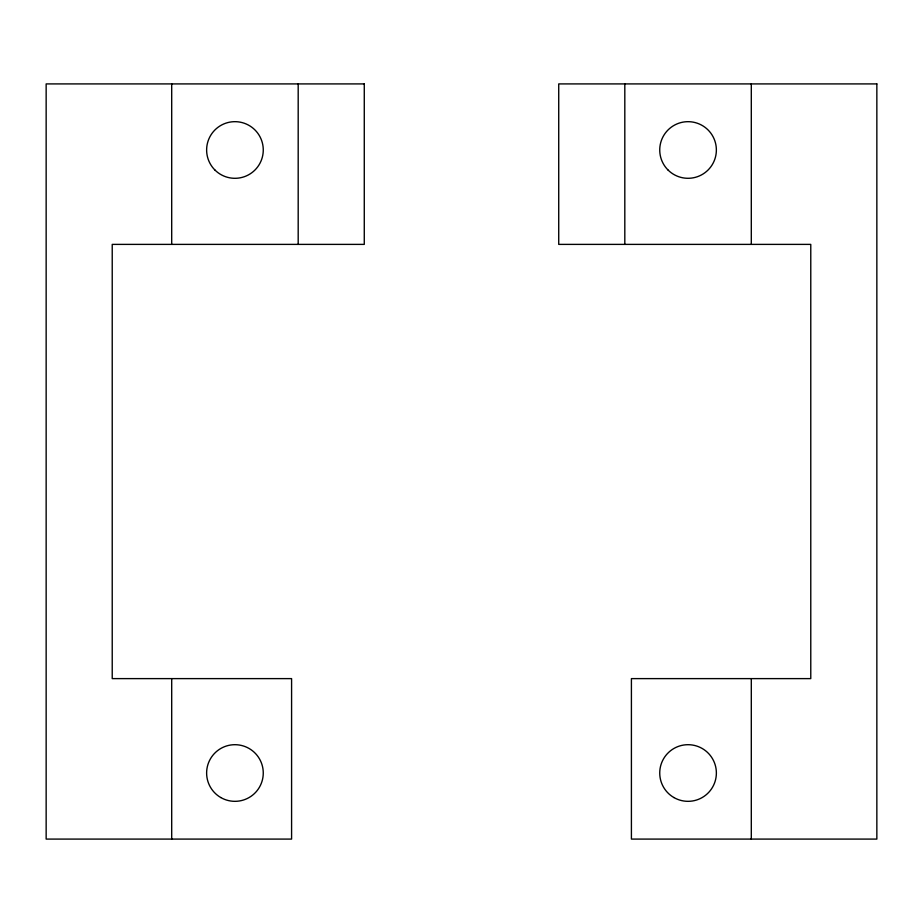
<?xml version="1.0" encoding="UTF-8"?>
<svg xmlns="http://www.w3.org/2000/svg" width="923" height="923" viewBox="0 0 923 923"><rect width="100%" height="100%" fill="white"/><g stroke="black" fill="none" stroke-linecap="round" stroke-linejoin="round"><path stroke-width="1.38" d="M751.299 83.912L751.299 244.387M751.299 678.613L751.299 839.088M624.813 83.912L624.813 244.387M298.187 83.912L298.187 244.387M171.701 83.912L171.701 244.387M171.701 678.613L171.701 839.088M364.273 83.912L46.15 83.912L46.15 839.088L291.587 839.088L291.587 678.613L112.225 678.613L112.225 244.387L364.273 244.387L364.273 83.912M876.85 83.912L558.727 83.912L558.727 244.387L810.775 244.387L810.775 678.613L631.413 678.613L631.413 839.088L876.85 839.088L876.85 83.912M668.033 170.017A28.325 28.325 0 0 0 715.406 157.314A28.325 28.325 0 0 0 680.724 122.632A28.325 28.325 0 0 0 668.033 170.017M673.894 797.541A28.325 28.325 0 0 0 716.375 773.013A28.325 28.325 0 0 0 673.894 748.484A28.325 28.325 0 0 0 673.894 797.541M220.782 797.541A28.325 28.325 0 0 0 263.263 773.013A28.325 28.325 0 0 0 220.782 748.484A28.325 28.325 0 0 0 220.782 797.541M214.921 170.017A28.325 28.325 0 0 0 262.305 157.314A28.325 28.325 0 0 0 227.612 122.632A28.325 28.325 0 0 0 214.921 170.017"/></g></svg>
